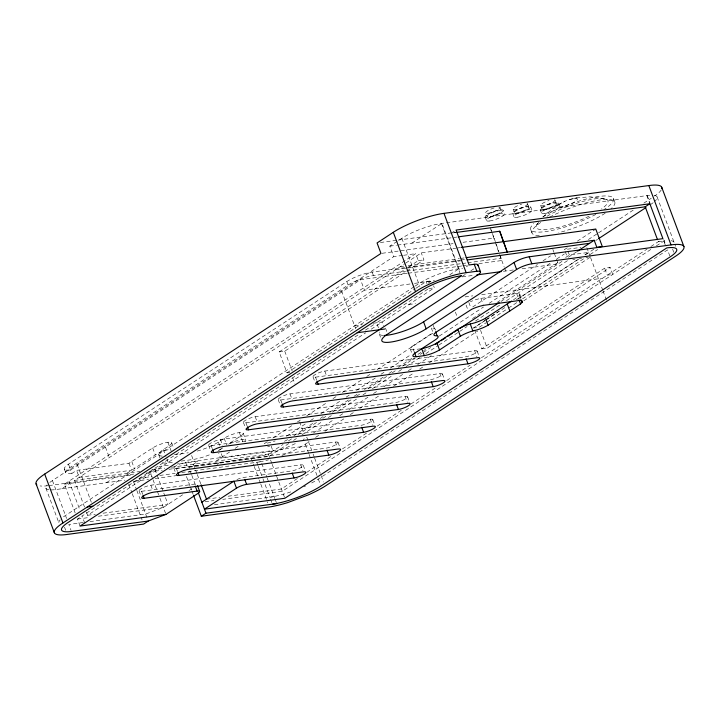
<?xml version="1.0" encoding="UTF-8"?>
<svg xmlns="http://www.w3.org/2000/svg" width="720" height="720" viewBox="0 0 720 720"><rect width="100%" height="100%" fill="white"/><g stroke="black" fill="none" stroke-linecap="round" stroke-linejoin="round"><path stroke-width="0.54" stroke-dasharray="3.6 2.7" d="M536.706 224.874L538.659 222.282M543.15 216.99L554.355 207.162L564.579 201.429A10.206 2.313 -20.5 0 1 577.278 199.701A10.206 2.313 -20.5 0 1 561.645 206.649A10.206 2.313 -20.5 0 1 564.579 201.429M218.259 450.864L222.498 447.93M229.653 451.935L215.964 461.196M402.534 255.429L393.75 256.626L389.835 246.15L401.823 238.284A29.925 6.786 -20.5 0 1 441.459 223.47L445.293 222.939M162.27 456.093A21.042 4.77 -20.5 0 1 163.386 449.532L169.191 445.725A11.475 2.601 -20.5 0 0 167.895 442.278A11.475 2.601 -20.5 0 0 152.694 447.966L128.97 463.257L76.59 470.367L71.946 473.409L70.65 469.917A19.125 4.338 -20.5 0 1 68.499 464.175L346.806 281.565A19.125 4.338 -20.5 0 1 372.15 272.088L459.819 260.19M411.795 243.171L441.945 223.389L460.035 271.755M71.946 473.409A19.125 4.338 -20.5 0 1 69.804 467.667L348.111 285.057A19.125 4.338 -20.5 0 1 373.455 275.58L405.639 271.215M49.851 482.4A29.925 6.786 -20.5 0 1 52.434 480.573L393.75 256.626M70.65 469.917L360.549 279.702L407.25 273.357M75.168 512.919L64.422 484.173L415.71 253.647L418.32 260.622L406.098 268.641M50.841 489.915A29.925 6.786 -20.5 0 0 55.791 489.564L61.821 488.745L69.921 483.435M84.537 507.078L74.556 480.384L404.955 263.601M405.864 263.007L421.29 252.882L455.787 248.202M452.367 232.497L454.221 231.273M289.782 372.492L287.001 372.87L279.171 351.927L405.162 269.262M279.171 351.927L284.742 351.171L406.035 271.584M406.971 270.972L423.9 259.866L421.29 252.882M106.488 482.688L114.588 477.369M126.936 473.274L155.304 454.941A11.475 2.601 -20.5 0 1 170.505 449.262M414.135 286.713L65.484 515.484A29.925 6.786 -20.5 0 0 61.515 518.463M415.071 286.101L418.788 283.662A29.925 6.786 -20.5 0 1 458.424 268.839L462.627 268.263M287.001 372.87L414.873 288.972M415.809 288.351L426.15 281.565L431.73 280.809L426.087 284.508M84.726 523.017L82.035 516.051L359.811 333.801M365.409 330.129L375.669 323.397M427.833 289.161L376.596 322.785L378.837 328.77M449.775 274.761L458.91 268.767M80.082 526.059L77.472 519.084L82.035 516.051M137.565 480.888L159.597 466.434L170.595 464.94M86.463 512.208L87.606 515.286L365.625 332.874M371.259 329.175L434.34 287.793L433.593 285.795M466.344 266.787L468.198 265.572M462.438 276.309L465.246 274.464M470.862 270.783L474.597 268.326M197.244 451.071A21.042 4.77 -20.5 0 0 218.367 442.071L224.163 438.264A11.475 2.601 -20.5 0 1 239.364 432.576A11.475 2.601 -20.5 0 1 240.651 436.023L227.952 444.357M191.493 474.48L188.802 467.298L198.081 461.205L177.192 464.04M222.633 447.957L220.977 449.046A21.042 4.77 -20.5 0 1 217.152 451.287M188.451 472.527L190.305 471.312M235.098 448.362L239.634 445.383M217.233 464.373L219.042 463.194M89.991 521.595L145.656 514.044L163.368 507.42L183.528 494.199M189 490.608L191.736 488.808M414.414 352.305L412.173 346.32L433.053 332.622M267.255 441.765L264.429 443.61A19.125 4.338 -20.5 0 0 275.193 440.91M272.889 438.057L291.699 425.727M297.342 422.019L301.095 419.553M306.72 415.863L327.357 402.327M332.982 398.628L336.735 396.171M342.36 392.481L362.061 379.557M366.75 376.479L371.439 373.401M377.064 369.711L433.341 332.784M472.734 306.936L537.453 264.474M543.078 260.784L550.584 255.861M567.234 247.797L564.471 249.606L580.95 247.365M577.368 241.146L595.782 229.059M286.299 436.176A19.125 4.338 -20.5 0 0 289.773 434.142L306.693 423.036M310.455 420.57L315.153 417.483M320.796 413.784L341.487 400.212M346.185 397.125L350.883 394.038M356.526 390.339L375.327 378M380.97 374.301L384.732 371.826M390.375 368.127L411.057 354.555M439.263 336.051L483.462 307.053M489.096 303.354L551.151 262.638M556.794 258.93L564.318 253.998M588.402 239.517L597.636 233.451M598.563 232.848L633.654 209.826M643.851 203.13L651.276 198.261M293.895 435.78L314.577 422.208M320.22 418.509L323.046 416.655M329.625 412.335L349.371 399.384M354.069 396.297L358.776 393.21M364.41 389.511L385.101 375.939M388.863 373.473L392.616 370.998M398.259 367.299L412.362 358.047M418.005 354.348L422.712 351.261M423.648 350.64L425.529 349.407M472.536 318.564L480.06 313.632M496.989 302.526L559.98 261.189M565.623 257.49L569.385 255.024L588.627 252.405L584.865 254.871M171.45 467.235L268.344 454.086L283.032 444.447M288.513 440.847L292.167 438.453M297.648 434.853L317.205 422.028M322.83 418.338L326.583 415.872M332.208 412.182L352.845 398.637M356.598 396.18L361.287 393.102M367.848 388.791L386.613 376.488M392.238 372.798L396.927 369.72M402.552 366.021L414.747 358.02M420.372 354.33L422.253 353.097M423.189 352.485L430.695 347.562M501.039 301.41L562.851 260.847M568.377 257.22L576.666 251.784M595.737 240.525L597.6 239.301M288.9 443.457L269.208 456.381L188.802 467.298M293.589 440.379L296.406 438.534M302.031 434.844L322.659 421.308M328.293 417.609L332.046 415.152M337.671 411.462L357.363 398.538M362.988 394.848L366.741 392.382M372.366 388.692L393.003 375.156M398.628 371.457L402.381 369M406.134 366.534L420.201 357.309M425.826 353.61L438.021 345.618M438.957 344.997L458.658 332.073M459.594 331.461L467.1 326.538M475.533 321.003L500.859 304.38M506.484 300.69L568.386 260.073M513.459 299.889L519.498 295.443A13.527 3.069 -20.5 0 0 516.627 293.517L480.897 298.368A13.527 3.069 -20.5 0 0 470.403 301.707M313.416 432.99L334.08 419.427M339.714 415.728L343.467 413.262M349.101 409.563L368.829 396.621M373.527 393.543L378.225 390.465M383.859 386.766L402.642 374.436M408.285 370.737L412.038 368.271M417.672 364.572L431.766 355.329M473.094 328.212L485.307 320.202M486.243 319.59L498.456 311.571M516.303 299.862L578.295 259.191M485.145 320.526L473.886 327.915L479.385 327.168L485.955 322.857M486.09 319.905L504.855 307.593M517.986 298.98L578.979 258.957M585.549 254.646L593.991 249.111M486.891 322.245L507.537 308.7M508.473 308.079L516.915 302.535M522.549 298.845L584.478 258.21M590.112 254.52L597.618 249.588M281.871 455.508A36.612 8.298 -20.5 0 0 305.271 444.159L309.96 441.081M315.585 437.391L319.338 434.934M324.963 431.235L344.655 418.32M350.28 414.621L354.033 412.164M359.658 408.474L380.295 394.929M385.92 391.239L389.673 388.782M393.417 386.316L414.054 372.78M419.679 369.09L424.368 366.012M429.057 362.934L477.819 330.939M523.773 300.789L590.355 257.094M474.669 330.003L481.716 348.858L604.638 268.2L610.137 267.453L612.747 274.437L607.248 275.184L604.638 268.2M481.716 348.858L487.215 348.111L610.137 267.453M297.36 478.512L281.394 488.988L227.421 496.314M306.756 472.347L333.054 455.094M342.441 448.929L366.867 432.909M377.199 426.132L401.616 410.103M411.012 403.947L435.429 387.918M446.697 380.529L470.178 365.121M481.446 357.723L647.136 249.012M650.853 246.573L660.132 240.489M650.781 249.48L282.258 491.283L222.777 499.356M656.352 245.826L664.2 240.912A29.916 6.777 -20.5 0 1 667.341 240.606M311.679 482.958A36.612 8.298 -20.5 0 0 318.321 479.061L667.557 249.894L669.798 255.879M556.317 205.83L558.369 204.642M559.377 204.039L560.826 203.202M569.529 199.575L575.163 198.135M576.324 197.928L590.121 196.794L605.943 198.99M573.525 198.459L578.646 197.487M446.4 222.786L647.235 195.543A29.916 6.777 -20.5 0 1 652.185 195.192M380.394 242.514L397.026 240.255M398.133 240.102L455.805 232.281M452.556 232.956L455.895 232.497M389.835 246.15L396.423 245.259M397.521 245.106L457.434 236.979M382.086 253.287L453.06 243.648M463.041 242.298L494.1 238.086L498.87 251.883M403.632 255.285L415.71 253.647M456.903 248.049L461.349 247.446M418.32 260.622L423.9 259.866M400.419 266.58L403.749 266.13M408.204 265.527L459.387 258.579M460.494 258.426L464.949 257.823M460.926 260.037L465.372 259.434M395.775 269.622L406.917 268.11M408.024 267.966L462.6 260.559M406.746 271.062L461.124 263.682M462.231 263.529L466.677 262.926M467.784 262.773L501.075 258.255L499.77 254.763L501.768 260.532L478.413 263.7M408.366 273.204L461.736 265.968M462.852 265.815L468.405 265.059M658.269 241.704L663.768 240.957L665.262 244.944M572.778 259.479L574.974 259.182M579.366 258.588L581.571 258.291M585.963 257.688L588.159 257.391M410.058 283.977L364.464 290.169L360.549 279.702M414.504 283.374L434.52 280.665M462.312 276.885L474.543 275.229M503.46 271.305L514.44 269.811M522.108 268.776L558.252 263.862L554.337 253.395M428.76 288.549L434.34 287.793M408.825 304.524L415.512 303.624M465.111 296.892L472.878 295.839M481.743 294.633L602.613 278.226M354.591 325.773L362.295 324.72M373.293 323.235L382.077 322.038L383.571 326.025M420.678 348.786L413.46 349.767A13.491 3.06 -20.5 0 1 412.173 346.32M316.638 380.16L315.522 377.172A7.65 1.737 -20.5 0 1 314.658 374.877A7.65 1.737 -20.5 0 1 324.801 371.088L474.642 350.748L476.883 356.733M315.522 377.172L465.372 356.832A7.65 1.737 -20.5 0 0 475.506 353.043A7.65 1.737 -20.5 0 0 474.642 350.748M281.853 402.993L280.728 399.996A7.65 1.737 -20.5 0 1 279.873 397.701A7.65 1.737 -20.5 0 1 290.007 393.912L439.857 373.572L441.72 378.558M280.728 399.996L430.578 379.656A7.65 1.737 -20.5 0 0 440.712 375.867A7.65 1.737 -20.5 0 0 439.857 373.572M247.059 425.817L245.943 422.82A7.65 1.737 -20.5 0 1 245.088 420.525A7.65 1.737 -20.5 0 1 255.222 416.736L405.072 396.396L407.304 402.381M245.943 422.82L395.793 402.489A7.65 1.737 -20.5 0 0 405.927 398.691A7.65 1.737 -20.5 0 0 405.072 396.396M212.274 448.641L211.158 445.653A7.65 1.737 -20.5 0 1 210.294 443.349A7.65 1.737 -20.5 0 1 220.428 439.56L370.278 419.22L372.519 425.205M211.158 445.653L360.999 425.313A7.65 1.737 -20.5 0 0 371.142 421.524A7.65 1.737 -20.5 0 0 370.278 419.22M174.357 454.68L188.334 452.781M162.513 462.735A21.042 4.77 -20.5 0 0 168.363 462.825L173.736 462.096M181.269 461.079L193.095 459.468A21.042 4.77 -20.5 0 0 211.752 453.87M177.48 471.465L176.364 468.477A7.65 1.737 -20.5 0 1 175.509 466.182A7.65 1.737 -20.5 0 1 185.643 462.393L335.493 442.053L337.356 447.039M69.066 481.131L79.812 509.877M74.556 480.384L139.869 471.519M151.731 469.917L164.853 468.135M48.978 485.577L134.487 473.967M148.923 472.014L162.252 470.205M168.912 469.296L251.091 458.145A44.316 10.044 -20.5 0 0 297.279 442.62M176.364 468.477L326.214 448.137A7.65 1.737 -20.5 0 0 336.348 444.348A7.65 1.737 -20.5 0 0 335.493 442.053M64.422 484.173L132.993 474.867M145.989 473.103L150.318 472.518L152.622 478.674M61.821 488.745L124.992 480.177M139.014 478.269L152.109 476.496M159.804 475.452L175.194 473.364M181.764 472.473L261.09 461.709L266.841 477.108M134.361 481.32L148.563 479.394M155.16 478.503L176.049 475.668M142.695 494.298L141.579 491.301A7.65 1.737 -20.5 0 1 140.715 489.006A7.65 1.737 -20.5 0 1 150.858 485.217L300.699 464.877L302.94 470.862M141.579 491.301L194.535 484.119A7.65 1.737 -20.5 0 1 196.659 484.146M87.606 515.286L95.319 514.242M103.032 513.198L168.012 504.378L165.321 497.196M206.496 499.158L219.708 497.358M77.472 519.084L89.586 517.437M98.397 516.24L163.368 507.42M205.155 501.75L213.966 500.553M83.313 522.504L68.841 524.466L71.073 530.451M214.434 504.711L274.14 496.611M657.126 196.965L675.576 246.321M672.588 249.093L673.758 252.216M647.235 195.543L649.935 202.761M663.705 239.58L665.325 243.909M646.803 195.579L649.503 202.806M613.503 198.549L614.808 202.041M586.827 247.671L590.184 256.563M590.571 257.607L602.622 289.836M603.009 290.88L606.51 300.231M558.081 202.878L559.386 206.37M554.985 200.052L556.29 203.544M568.08 251.532L569.385 255.024M565.254 251.703L567.216 256.932M540.648 205.416L541.953 208.908M540.162 209.574L541.467 213.066M552.843 249.408L553.959 252.396M530.595 206.604L531.9 210.096M527.499 203.787L528.804 207.279M530.712 229.509L532.017 233.001M513.162 209.142L514.467 212.634M512.676 213.309L513.981 216.801M503.109 210.339A9.567 2.169 -20.5 0 1 490.329 217.125A9.567 2.169 -20.5 0 1 489.015 213.606A9.567 2.169 -20.5 0 1 503.109 210.339L504.414 213.831M500.013 207.522L501.318 211.005A7.65 1.737 -20.5 0 1 491.094 216.432A7.65 1.737 -20.5 0 1 490.041 213.624A7.65 1.737 -20.5 0 1 501.318 211.005M519.804 294.291L521.667 299.277M519.408 295.551L520.524 298.548M516.627 293.517L518.661 298.962M494.109 207.936A7.65 1.737 -20.5 0 0 485.676 212.877L486.981 216.369M490.185 227.61L494.1 238.086M499.527 254.547L504.117 266.814M504.504 267.858L505.683 270.999M485.19 217.035L486.495 220.527M480.897 298.368L483.129 304.353M441.459 223.47L459.918 272.835M480.564 330.309L487.215 348.111M468.837 302.418L470.709 307.404M466.065 305.046L467.928 310.032M477.171 351.108L479.034 356.094M455.373 312.066L457.236 317.052M426.15 281.565L426.897 283.563M401.823 238.284L419.913 286.65M433.224 325.359L435.258 330.795M431.334 328.023L432.819 332.019M442.386 373.932L444.249 378.918M410.274 348.993L412.146 353.979M372.15 272.088L373.455 275.58M385.461 328.059L386.946 332.046M407.592 396.765L409.833 402.741M379.242 333.828L380.736 337.815M346.806 281.565L348.111 285.057M341.541 290.871L355.707 328.761M372.807 419.589L374.67 424.575M324.801 371.088L326.664 376.074M338.022 442.413L339.885 447.399M312.993 376.803L314.856 381.798M284.742 351.171L292.185 371.07M292.671 377.856L294.912 383.841M308.007 440.424L306.837 437.301A44.316 10.044 -20.5 0 1 303.129 439.506M308.394 441.459L312.669 452.898M313.056 453.933L314.226 457.056M314.613 458.091L323.55 482.004M290.007 393.912L292.248 399.897M299.61 421.83L303.138 431.262M305.271 444.159L308.727 453.402M309.105 454.428L317.556 477.009M318.321 479.061L320.553 485.046M303.228 465.237L305.091 470.223M278.199 399.636L280.071 404.622M289.773 434.142L290.421 435.888M271.116 446.058L272.979 451.044L220.608 458.154L218.745 453.168M255.222 416.736L257.085 421.722M268.344 454.086L271.89 463.572M272.187 464.346L284.868 498.267M267.228 478.134L274.878 498.609M275.256 499.599L276.372 502.596M243.414 422.46L245.277 427.446M257.922 465.372L256.77 462.294A36.612 8.298 -20.5 0 0 268.524 459.819M258.309 466.398L262.53 477.693M262.917 478.719L269.82 497.196A36.612 8.298 -20.5 0 0 292.932 491.139M270.567 499.194L272.061 503.181M243.162 433.125L245.772 440.109M251.091 458.145L253.809 465.426M254.196 466.461L258.867 478.935M259.254 479.979L260.415 483.093M260.811 484.137L267.804 502.848M239.364 432.576L243.261 443.007M224.163 438.264L226.773 445.248M220.428 439.56L222.669 445.545M218.367 442.071L220.23 447.057M221.274 453.708L222.39 456.705M208.629 445.284L210.492 450.27M191.61 455.481L193.095 459.468M193.446 464.247L196.893 473.49M197.28 474.516L200.736 483.759M191.844 475.416L195.327 484.749M185.643 462.393L187.884 468.369M186.444 476.451L189.963 485.874M190.359 486.927L191.529 490.068M191.925 491.112L193.095 494.253M171.693 442.827L173.556 447.813M167.895 442.278L171.423 451.71M173.835 468.108L175.329 472.104M163.386 449.532L165.996 456.507M166.869 458.838L168.363 462.825M158.796 454.851L159.912 457.839M152.694 447.966L155.304 454.941M154.962 469.476L164.943 496.161M153.009 479.7L159.534 497.151M159.921 498.186L165.978 514.404M150.858 485.217L152.721 490.203M131.823 461.655L134.433 468.639M128.97 463.257L131.58 470.232L79.2 477.342L76.59 470.367M139.05 490.941L140.913 495.927M133.38 481.194L136.449 489.402M136.827 490.437L147.519 519.03M128.745 484.29L131.877 492.66M132.264 493.713L142.056 519.885M105.435 447.093L109.35 457.56M77.148 464.346L91.314 502.245M68.499 464.175L69.804 467.667M64.323 469.008L65.628 472.5M52.434 480.573L66.6 518.472M64.53 527.166L65.7 530.28M45.9 488.142L58.95 523.044A29.925 6.786 -20.5 0 1 60.174 519.813M490.896 229.689L494.847 241.101M495.207 242.136L498.798 252.513M287.604 439.659A19.125 4.338 -20.5 0 1 283.437 441.684M269.685 446.364A19.125 4.338 -20.5 0 1 267.624 446.796M48.078 485.703A37.62 8.523 -20.5 0 1 40.05 485.928M549.684 217.134A44.19 10.017 -20.5 0 1 600.21 199.944A44.19 10.017 -20.5 0 1 611.019 208.809M605.169 213.21A44.19 10.017 -20.5 0 1 558.747 232.659M539.316 235.62A44.19 10.017 -20.5 0 1 540.693 222.48M542.808 216.792A44.19 10.017 -20.5 0 1 600.255 196.281A44.19 10.017 -20.5 0 1 603.864 209.718M595.845 214.416A44.19 10.017 -20.5 0 1 546.156 231.489A44.19 10.017 -20.5 0 1 533.637 223.56M661.266 189.864A37.62 8.523 -20.5 0 1 654.624 196.047M547.02 216.252A38.259 8.667 -20.5 0 1 595.449 198.792A38.259 8.667 -20.5 0 1 601.506 208.989M589.095 216.18A38.259 8.667 -20.5 0 1 548.226 229.338A38.259 8.667 -20.5 0 1 538.632 222.453M236.925 479.565A7.65 1.737 -20.5 0 1 244.008 477.396L291.42 470.961A7.65 1.737 -20.5 0 0 301.563 467.172A7.65 1.737 -20.5 0 0 300.699 464.877M383.67 335.412A26.784 6.066 -20.5 0 1 379.548 332.037M228.852 444.024A11.475 2.601 -20.5 0 1 241.974 439.56A11.475 2.601 -20.5 0 1 244.782 441.864M48.942 489.771A29.925 6.786 -20.5 0 1 47.124 484.911M654.084 195.327A29.916 6.777 -20.5 0 1 654.561 201.537M653.166 202.698A29.916 6.777 -20.5 0 1 650.592 204.525M305.784 485.874A36.612 8.298 -20.5 0 1 303.696 486.828M671.049 240.705A29.916 6.777 -20.5 0 1 674.091 242.334M498.744 207.063A7.65 1.737 -20.5 0 1 495.288 211.077A7.65 1.737 -20.5 0 1 485.676 212.877M527.094 203.454A7.65 1.737 -20.5 0 1 521.559 207.855A7.65 1.737 -20.5 0 1 513.135 208.998A7.65 1.737 -20.5 0 1 521.604 204.201M554.58 199.728A7.65 1.737 -20.5 0 1 549.045 204.12A7.65 1.737 -20.5 0 1 540.63 205.263A7.65 1.737 -20.5 0 1 549.09 200.475M435.501 330.156A13.842 3.132 -20.5 0 0 434.511 328.806A13.527 3.069 -20.5 0 1 431.289 327.69M489.654 220.986A9.567 2.169 -20.5 0 0 504.306 214.47A9.567 2.169 -20.5 0 0 492.399 216.081A9.567 2.169 -20.5 0 0 489.654 220.986M517.14 217.251A9.567 2.169 -20.5 0 0 531.792 210.735A9.567 2.169 -20.5 0 0 519.885 212.355A9.567 2.169 -20.5 0 0 517.14 217.251M544.626 213.525A9.567 2.169 -20.5 0 0 559.278 207.009A9.567 2.169 -20.5 0 0 547.38 208.62A9.567 2.169 -20.5 0 0 544.626 213.525M516.996 213.003A7.65 1.737 -20.5 0 0 528.714 207.792A7.65 1.737 -20.5 0 0 519.192 209.079A7.65 1.737 -20.5 0 0 516.996 213.003M544.482 209.268A7.65 1.737 -20.5 0 0 556.2 204.057A7.65 1.737 -20.5 0 0 546.678 205.353A7.65 1.737 -20.5 0 0 544.482 209.268M515.835 213.759A9.567 2.169 -20.5 0 0 530.487 207.243A9.567 2.169 -20.5 0 0 518.58 208.863A9.567 2.169 -20.5 0 0 515.835 213.759M543.321 210.033A9.567 2.169 -20.5 0 0 557.973 203.517A9.567 2.169 -20.5 0 0 546.075 205.128A9.567 2.169 -20.5 0 0 543.321 210.033"/><path stroke-width="1.08" d="M520.524 303.948L522.108 302.427A13.527 3.069 -20.5 0 0 519.237 300.501L483.507 305.352A13.527 3.069 -20.5 0 0 471.735 309.258L435.834 332.334A13.527 3.069 -20.5 0 0 437.121 335.781A13.842 3.132 -20.5 0 1 435.663 339.606L414.783 353.295A13.491 3.06 -20.5 0 0 416.07 356.742L424.323 355.626A12.348 2.799 -20.5 0 0 439.524 349.938L460.395 336.24A13.689 3.105 -20.5 0 1 472.851 330.93A13.527 3.069 -20.5 0 0 488.052 325.251L520.524 303.948L519.03 299.952M661.815 188.469A37.62 8.523 -20.5 0 0 648.837 185.562L443.979 213.363A37.62 8.523 -20.5 0 0 393.3 232.317L377.064 242.964L380.979 253.44L44.685 474.093A37.62 8.523 -20.5 0 0 36.792 484.803M195.282 486.108L197.145 491.094A7.65 1.737 -20.5 0 1 198 493.389L165.978 514.404L148.266 521.028L143.622 524.079L67.248 534.438A37.62 8.523 -20.5 0 1 62.955 522.954L418.707 289.629A37.62 8.523 -20.5 0 1 466.164 272.7L476.856 271.251A11.781 2.673 -20.5 0 1 478.143 274.698L387.693 334.044A26.784 6.066 -20.5 0 0 390.699 342.081A26.784 6.066 -20.5 0 0 426.177 328.815L516.627 269.469A11.529 2.61 -20.5 0 1 531.837 263.79L671.022 244.899A37.62 8.523 -20.5 0 1 675.315 256.383L325.107 486.162A44.316 10.044 -20.5 0 1 308.124 494.973L287.955 502.515A44.316 10.044 -20.5 0 1 269.361 507.006L201.321 516.24L193.491 495.297M165.978 514.404L80.082 526.059L461.52 275.742L461.034 275.823A29.925 6.786 -20.5 0 0 421.398 290.646L68.094 522.459A29.925 6.786 -20.5 0 0 71.451 531.45L148.266 521.028M384.642 335.403A26.784 6.066 -20.5 0 0 423.567 321.84L514.017 262.494A11.529 2.61 -20.5 0 1 529.227 256.806L662.913 238.662L649.863 203.76L456.075 230.058L469.125 264.96L474.246 264.267A11.781 2.673 -20.5 0 1 477.81 265.617M424.323 355.626L421.713 348.642A12.348 2.799 -20.5 0 0 436.914 342.963L457.785 329.265A13.689 3.105 -20.5 0 1 470.241 323.955A13.527 3.069 -20.5 0 0 485.442 318.267L511.677 301.059M435.384 344.484L439.137 342.027M441.009 340.794L445.698 337.716M447.579 336.483L452.268 333.405M454.14 332.181L457.893 329.715M459.765 328.482L499.158 302.634M577.593 251.181L594.198 240.282L596.808 247.257L602.307 246.51L595.782 229.059L461.349 247.446M457.011 232.344L645.219 206.802L649.863 203.76M598.527 238.689L645.948 207.576M201.852 502.2L233.874 481.185L236.484 488.169L204.462 509.175L284.868 498.267L666.81 247.896A29.916 6.777 -20.5 0 1 670.167 256.878L320.931 486.045A36.612 8.298 -20.5 0 1 272.43 504.18M201.321 516.24L205.965 513.198L276.75 503.595M458.541 236.826L499.725 231.237L507.231 252.081L499.725 231.237M466.065 257.67L594.198 240.282M467.055 259.947L589.563 243.324M476.775 274.923L501.237 271.602M357.201 332.748L384.687 329.022M318.132 384.156L467.982 363.816A7.65 1.737 -20.5 0 0 478.116 360.027A7.65 1.737 -20.5 0 0 477.252 357.723L327.411 378.063A7.65 1.737 -20.5 0 0 317.268 381.852A7.65 1.737 -20.5 0 0 318.132 384.156L317.016 381.159M283.338 406.98L433.188 386.64A7.65 1.737 -20.5 0 0 443.322 382.851A7.65 1.737 -20.5 0 0 442.467 380.556L292.617 400.887A7.65 1.737 -20.5 0 0 282.483 404.685A7.65 1.737 -20.5 0 0 283.338 406.98L282.222 403.983M248.553 429.804L398.403 409.464A7.65 1.737 -20.5 0 0 408.537 405.675A7.65 1.737 -20.5 0 0 407.682 403.38L257.832 423.72A7.65 1.737 -20.5 0 0 247.698 427.509A7.65 1.737 -20.5 0 0 248.553 429.804L247.437 426.816M213.768 452.628L363.609 432.288A7.65 1.737 -20.5 0 0 373.752 428.499A7.65 1.737 -20.5 0 0 372.888 426.204L223.038 446.544A7.65 1.737 -20.5 0 0 212.904 450.333A7.65 1.737 -20.5 0 0 213.768 452.628L212.643 449.64M178.974 475.461L328.824 455.121A7.65 1.737 -20.5 0 0 338.958 451.332A7.65 1.737 -20.5 0 0 338.103 449.028L188.253 469.368A7.65 1.737 -20.5 0 0 178.119 473.157A7.65 1.737 -20.5 0 0 178.974 475.461L177.858 472.464M143.064 495.288L144.189 498.285L197.145 491.094M236.484 488.169A7.65 1.737 -20.5 0 1 246.618 484.38L294.03 477.945A7.65 1.737 -20.5 0 0 304.173 474.156A7.65 1.737 -20.5 0 0 303.309 471.861L153.468 492.192A7.65 1.737 -20.5 0 0 143.325 495.99A7.65 1.737 -20.5 0 0 144.189 498.285M87.309 506.979L92.808 506.232M661.734 187.281L683.919 246.618M648.837 185.562L671.022 244.899M645.219 206.802L657.504 239.652M529.227 256.806L531.837 263.79M514.017 262.494L516.627 269.469M520.893 299.547L522.018 302.535M507.222 303.975L509.832 310.959M477.927 264.852L480.537 271.836M474.246 264.267L476.856 271.251M485.442 318.267L488.052 325.251M443.979 213.363L466.164 272.7M470.241 323.955L472.851 330.93M457.785 329.265L460.395 336.24M466.11 358.83L467.982 363.816M435.627 331.794L437.121 335.781M436.914 342.963L439.524 349.938M393.3 232.317L415.485 291.645M423.567 321.84L426.177 328.815M431.325 381.654L433.188 386.64M414.585 352.755L416.07 356.742M396.54 404.478L398.403 409.464M361.746 427.302L363.609 432.288M326.961 450.135L328.824 455.121M292.167 472.959L294.03 477.945M244.755 479.394L246.618 484.38M201.123 484.785L206.496 499.158M197.433 485.478L199.674 491.463M198.369 492.867L205.965 513.198M44.685 474.093L62.955 522.954M36.081 483.849L54.351 532.719"/></g></svg>
